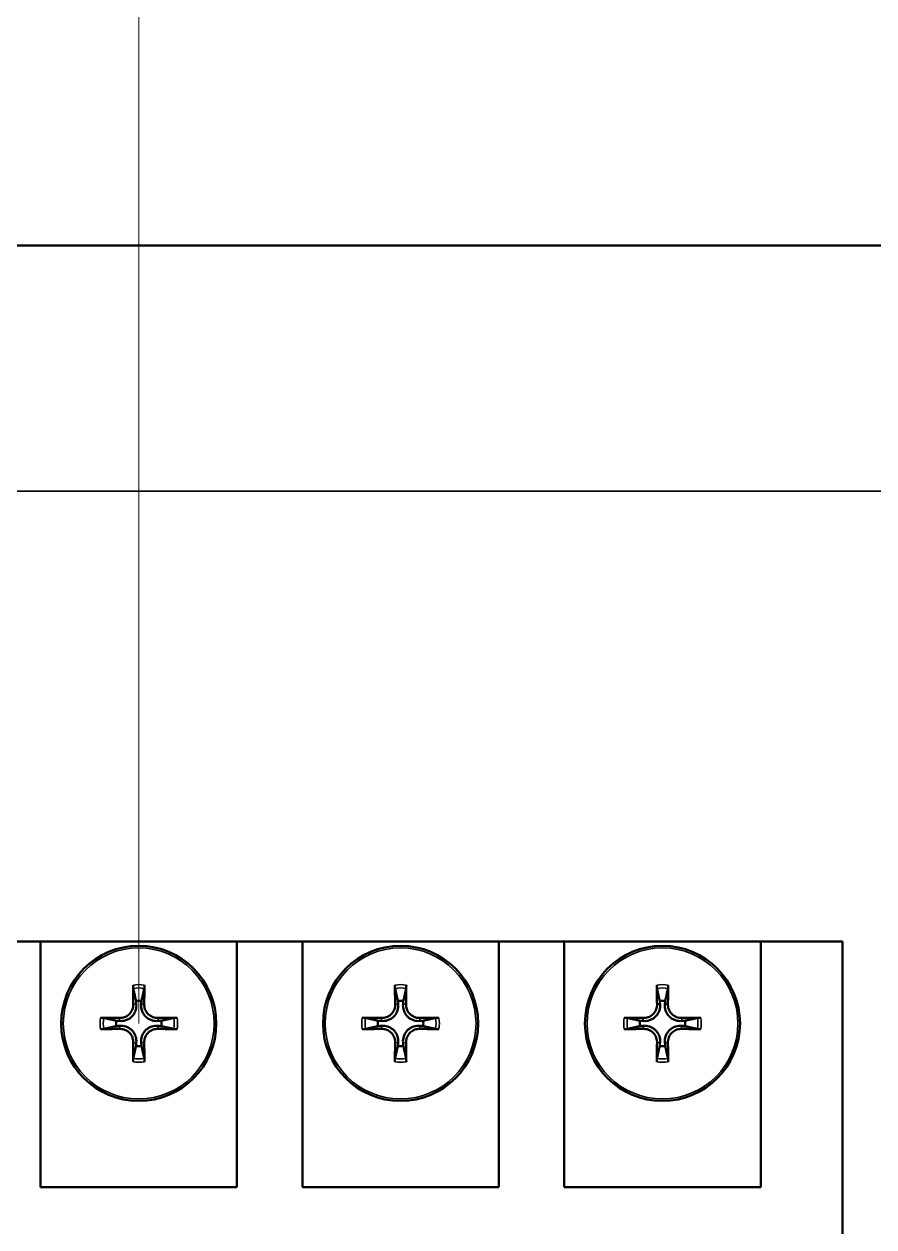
# Model space of a CAD drawing. Header units: millimetres. Extents: x 0 to 25230, y 0 to 17820.
# Drawn here: x 22126 to 22515, y 12446 to 12997 of the extents above; entities that cross this region are included whole.
import ezdxf

# ---------------------------------------------------------------- set-up
doc = ezdxf.new("R2010")
doc.units = ezdxf.units.MM
doc.header["$LTSCALE"] = 30
for name, color, linetype, lineweight in [('Видимые тонкие (ГОСТ)', 7, 'Continuous', 35), ('Видимый контур (ГОСТ)', 7, 'Continuous', 50), ('Эскизная геометрия (ГОСТ)', 7, 'Continuous', 50)]:
    doc.layers.add(name, color=color, linetype=linetype, lineweight=lineweight)

msp = doc.modelspace()

# ---------------------------------------------------------------- linework, layer by layer
at = {"layer": 'Видимые тонкие (ГОСТ)'}
for p, q in [((20790.7533, 12783.2862), (22710.7533, 12783.2862)), ((22175.7645, 12548.3154), (22177.136, 12548.3722)), ((22180.7421, 12548.3154), (22179.3706, 12548.3722)), ((22295.7645, 12548.3154), (22297.136, 12548.3722)), ((22300.7421, 12548.3154), (22299.3706, 12548.3722)), ((22415.7645, 12548.3154), (22417.136, 12548.3722)), ((22420.7421, 12548.3154), (22419.3706, 12548.3722)), ((22169.4741, 12542.025), (22169.4173, 12540.6535)), ((22169.4741, 12537.0474), (22169.4173, 12538.4189)), ((22187.0325, 12542.025), (22187.0893, 12540.6535)), ((22187.0325, 12537.0474), (22187.0893, 12538.4189)), ((22289.4741, 12542.025), (22289.4173, 12540.6535)), ((22289.4741, 12537.0474), (22289.4173, 12538.4189)), ((22307.0325, 12542.025), (22307.0893, 12540.6535)), ((22307.0325, 12537.0474), (22307.0893, 12538.4189)), ((22409.4741, 12542.025), (22409.4173, 12540.6535)), ((22409.4741, 12537.0474), (22409.4173, 12538.4189)), ((22427.0325, 12542.025), (22427.0893, 12540.6535)), ((22427.0325, 12537.0474), (22427.0893, 12538.4189)), ((22175.7645, 12530.757), (22177.136, 12530.7002)), ((22180.7421, 12530.757), (22179.3706, 12530.7002)), ((22295.7645, 12530.757), (22297.136, 12530.7002)), ((22300.7421, 12530.757), (22299.3706, 12530.7002)), ((22415.7645, 12530.757), (22417.136, 12530.7002)), ((22420.7421, 12530.757), (22419.3706, 12530.7002))]:
    msp.add_line(p, q, dxfattribs=at)
for centre in [(22178.2533, 12539.5362), (22298.2533, 12539.5362), (22418.2533, 12539.5362)]:
    msp.add_circle(centre, 34.57, dxfattribs=at)
for centre, radius, start, end in [((22178.2533, 12539.5362), 17.7496, 81.50596, 98.49404), ((22178.2533, 12539.5362), 16.2387, 81.1091, 98.8909), ((22298.2533, 12539.5362), 17.7496, 81.50596, 98.49404), ((22298.2533, 12539.5362), 16.2387, 81.1091, 98.8909), ((22418.2533, 12539.5362), 17.7496, 81.50596, 98.49404), ((22418.2533, 12539.5362), 16.2387, 81.1091, 98.8909), ((22178.2533, 12539.5362), 17.7496, 171.50596, 188.49404), ((22178.2533, 12539.5362), 16.2387, 171.1091, 188.8909), ((22178.2533, 12539.5362), 16.2387, 351.1091, 8.8909), ((22178.2533, 12539.5362), 17.7496, 351.50596, 8.49404), ((22298.2533, 12539.5362), 17.7496, 171.50596, 188.49404), ((22298.2533, 12539.5362), 16.2387, 171.1091, 188.8909), ((22298.2533, 12539.5362), 16.2387, 351.1091, 8.8909), ((22298.2533, 12539.5362), 17.7496, 351.50596, 8.49404), ((22418.2533, 12539.5362), 17.7496, 171.50596, 188.49404), ((22418.2533, 12539.5362), 16.2387, 171.1091, 188.8909), ((22418.2533, 12539.5362), 16.2387, 351.1091, 8.8909), ((22418.2533, 12539.5362), 17.7496, 351.50596, 8.49404), ((22178.2533, 12539.5362), 17.7496, 261.50596, 278.49404), ((22178.2533, 12539.5362), 16.2387, 261.1091, 278.8909), ((22298.2533, 12539.5362), 17.7496, 261.50596, 278.49404), ((22298.2533, 12539.5362), 16.2387, 261.1091, 278.8909), ((22418.2533, 12539.5362), 17.7496, 261.50596, 278.49404), ((22418.2533, 12539.5362), 16.2387, 261.1091, 278.8909)]:
    msp.add_arc(centre, radius, start, end, dxfattribs=at)
at = {"layer": 'Видимый контур (ГОСТ)'}
for p, q in [((20790.7533, 12895.7862), (22710.7533, 12895.7862)), ((22133.2533, 12577.0362), (22103.2533, 12577.0362)), ((22133.2533, 12464.5362), (22133.2533, 12577.0362)), ((22133.2533, 12577.0362), (22223.2533, 12577.0362)), ((22223.2533, 12577.0362), (22223.2533, 12464.5362)), ((22253.2533, 12577.0362), (22223.2533, 12577.0362)), ((22253.2533, 12464.5362), (22253.2533, 12577.0362)), ((22253.2533, 12577.0362), (22343.2533, 12577.0362)), ((22343.2533, 12577.0362), (22343.2533, 12464.5362)), ((22373.2533, 12577.0362), (22343.2533, 12577.0362)), ((22373.2533, 12464.5362), (22373.2533, 12577.0362)), ((22373.2533, 12577.0362), (22463.2533, 12577.0362)), ((22463.2533, 12577.0362), (22463.2533, 12464.5362)), ((22500.7533, 12577.0362), (22463.2533, 12577.0362)), ((22500.7533, 12202.0362), (22500.7533, 12577.0362)), ((22223.2533, 12464.5362), (22133.2533, 12464.5362)), ((22343.2533, 12464.5362), (22253.2533, 12464.5362)), ((22463.2533, 12464.5362), (22373.2533, 12464.5362))]:
    msp.add_line(p, q, dxfattribs=at)
for centre in [(22178.2533, 12539.5362), (22298.2533, 12539.5362), (22418.2533, 12539.5362)]:
    msp.add_circle(centre, 35.5283, dxfattribs=at)
for centre, start, end in [((22178.2533, 12539.5362), 83.106724, 96.893276), ((22298.2533, 12539.5362), 83.106724, 96.893276), ((22418.2533, 12539.5362), 83.106724, 96.893276), ((22178.2533, 12539.5362), 173.106724, 186.893276), ((22178.2533, 12539.5362), 353.106724, 6.893276), ((22298.2533, 12539.5362), 173.106724, 186.893276), ((22298.2533, 12539.5362), 353.106724, 6.893276), ((22418.2533, 12539.5362), 173.106724, 186.893276), ((22418.2533, 12539.5362), 353.106724, 6.893276), ((22178.2533, 12539.5362), 263.106724, 276.893276), ((22298.2533, 12539.5362), 263.106724, 276.893276), ((22418.2533, 12539.5362), 263.106724, 276.893276)]:
    msp.add_arc(centre, 10.4099, start, end, dxfattribs=at)
for centre, major_axis, start_param, end_param in [((22180.0759, 12539.6118), (1.9115, -46.1108), 4.31998359, 4.51888338), ((22176.4307, 12539.6118), (1.9115, 46.1108), 4.90589458, 5.10479437), ((22300.0759, 12539.6118), (1.9115, -46.1108), 4.31998359, 4.51888338), ((22296.4307, 12539.6118), (1.9115, 46.1108), 4.90589458, 5.10479437), ((22420.0759, 12539.6118), (1.9115, -46.1108), 4.31998359, 4.51888338), ((22416.4307, 12539.6118), (1.9115, 46.1108), 4.90589458, 5.10479437), ((22178.1778, 12537.7136), (-46.1108, 1.9115), 4.90589458, 5.10479437), ((22178.3289, 12537.7136), (-46.1108, -1.9115), 4.31998359, 4.51888338), ((22298.1778, 12537.7136), (-46.1108, 1.9115), 4.90589458, 5.10479437), ((22298.3289, 12537.7136), (-46.1108, -1.9115), 4.31998359, 4.51888338), ((22418.1778, 12537.7136), (-46.1108, 1.9115), 4.90589458, 5.10479437), ((22418.3289, 12537.7136), (-46.1108, -1.9115), 4.31998359, 4.51888338), ((22178.1778, 12541.3588), (46.1108, 1.9115), 4.31998359, 4.51888338), ((22178.3289, 12541.3588), (46.1108, -1.9115), 4.90589458, 5.10479437), ((22298.1778, 12541.3588), (46.1108, 1.9115), 4.31998359, 4.51888338), ((22298.3289, 12541.3588), (46.1108, -1.9115), 4.90589458, 5.10479437), ((22418.1778, 12541.3588), (46.1108, 1.9115), 4.31998359, 4.51888338), ((22418.3289, 12541.3588), (46.1108, -1.9115), 4.90589458, 5.10479437), ((22180.0759, 12539.4607), (-1.9115, -46.1108), 4.90589458, 5.10479437), ((22176.4307, 12539.4607), (-1.9115, 46.1108), 4.31998359, 4.51888338), ((22300.0759, 12539.4607), (-1.9115, -46.1108), 4.90589458, 5.10479437), ((22296.4307, 12539.4607), (-1.9115, 46.1108), 4.31998359, 4.51888338), ((22420.0759, 12539.4607), (-1.9115, -46.1108), 4.90589458, 5.10479437), ((22416.4307, 12539.4607), (-1.9115, 46.1108), 4.31998359, 4.51888338)]:
    msp.add_ellipse(centre, major_axis=major_axis, ratio=0.08715574, start_param=start_param, end_param=end_param, dxfattribs=at)
for points, knots in [([(22175.7436, 12555.5798), (22175.7315, 12555.6359), (22175.7184, 12555.715), (22175.6943, 12555.9006), (22175.6798, 12556.0453), (22175.6588, 12556.3148), (22175.6487, 12556.4872), (22175.6365, 12556.7805), (22175.6323, 12556.9533), (22175.6316, 12557.0898), (22175.6316, 12557.0905), (22175.6316, 12557.0912)], [0.0537677247, 0.0537677247, 0.0537677247, 0.0537677247, 0.0585238557, 0.0585238557, 0.0643561072, 0.0643561072, 0.0702242266, 0.0702242266, 0.0760973831, 0.0760973831, 0.0761265406, 0.0761265406, 0.0761265406, 0.0761265406]), ([(22180.875, 12557.0912), (22180.875, 12557.0905), (22180.875, 12557.0898), (22180.8743, 12556.9533), (22180.8701, 12556.7805), (22180.8579, 12556.4872), (22180.8478, 12556.3148), (22180.8268, 12556.0453), (22180.8123, 12555.9006), (22180.7882, 12555.715), (22180.7751, 12555.6359), (22180.7631, 12555.5798)], [0.0175968524, 0.0175968524, 0.0175968524, 0.0175968524, 0.0176260099, 0.0176260099, 0.0234991663, 0.0234991663, 0.0293672857, 0.0293672857, 0.0351995373, 0.0351995373, 0.0399556683, 0.0399556683, 0.0399556683, 0.0399556683]), ([(22295.7436, 12555.5798), (22295.7315, 12555.6359), (22295.7184, 12555.715), (22295.6943, 12555.9006), (22295.6798, 12556.0453), (22295.6588, 12556.3148), (22295.6487, 12556.4872), (22295.6365, 12556.7805), (22295.6323, 12556.9533), (22295.6316, 12557.0898), (22295.6316, 12557.0905), (22295.6316, 12557.0912)], [0.0537677247, 0.0537677247, 0.0537677247, 0.0537677247, 0.0585238557, 0.0585238557, 0.0643561072, 0.0643561072, 0.0702242266, 0.0702242266, 0.0760973831, 0.0760973831, 0.0761265406, 0.0761265406, 0.0761265406, 0.0761265406]), ([(22300.875, 12557.0912), (22300.875, 12557.0905), (22300.875, 12557.0898), (22300.8743, 12556.9533), (22300.8701, 12556.7805), (22300.8579, 12556.4872), (22300.8478, 12556.3148), (22300.8268, 12556.0453), (22300.8123, 12555.9006), (22300.7882, 12555.715), (22300.7751, 12555.6359), (22300.7631, 12555.5798)], [0.0175968524, 0.0175968524, 0.0175968524, 0.0175968524, 0.0176260099, 0.0176260099, 0.0234991663, 0.0234991663, 0.0293672857, 0.0293672857, 0.0351995373, 0.0351995373, 0.0399556683, 0.0399556683, 0.0399556683, 0.0399556683]), ([(22415.7436, 12555.5798), (22415.7315, 12555.6359), (22415.7184, 12555.715), (22415.6943, 12555.9006), (22415.6798, 12556.0453), (22415.6588, 12556.3148), (22415.6487, 12556.4872), (22415.6365, 12556.7805), (22415.6323, 12556.9533), (22415.6316, 12557.0898), (22415.6316, 12557.0905), (22415.6316, 12557.0912)], [0.0537677247, 0.0537677247, 0.0537677247, 0.0537677247, 0.0585238557, 0.0585238557, 0.0643561072, 0.0643561072, 0.0702242266, 0.0702242266, 0.0760973831, 0.0760973831, 0.0761265406, 0.0761265406, 0.0761265406, 0.0761265406]), ([(22420.875, 12557.0912), (22420.875, 12557.0905), (22420.875, 12557.0898), (22420.8743, 12556.9533), (22420.8701, 12556.7805), (22420.8579, 12556.4872), (22420.8478, 12556.3148), (22420.8268, 12556.0453), (22420.8123, 12555.9006), (22420.7882, 12555.715), (22420.7751, 12555.6359), (22420.7631, 12555.5798)], [0.0175968524, 0.0175968524, 0.0175968524, 0.0175968524, 0.0176260099, 0.0176260099, 0.0234991663, 0.0234991663, 0.0293672857, 0.0293672857, 0.0351995373, 0.0351995373, 0.0399556683, 0.0399556683, 0.0399556683, 0.0399556683]), ([(22177.136, 12548.3722), (22177.2188, 12547.4338), (22177.1193, 12546.4338), (22176.6552, 12544.9753), (22176.4326, 12544.4754), (22175.8685, 12543.5294), (22175.5266, 12543.0825), (22174.707, 12542.2629), (22174.2601, 12541.921), (22173.3141, 12541.3569), (22172.8143, 12541.1343), (22171.3557, 12540.6703), (22170.3557, 12540.5708), (22169.4173, 12540.6535)], [0.446186946, 0.446186946, 0.446186946, 0.446186946, 0.488401417, 0.488401417, 0.511582882, 0.511582882, 0.534764347, 0.534764347, 0.557945812, 0.557945812, 0.581127277, 0.581127277, 0.623341748, 0.623341748, 0.623341748, 0.623341748]), ([(22175.7645, 12548.3154), (22175.7827, 12547.5683), (22175.6574, 12546.7609), (22175.0931, 12545.2559), (22174.6539, 12544.5583), (22173.623, 12543.4416), (22172.9649, 12542.9489), (22171.5134, 12542.2661), (22170.7199, 12542.0758), (22169.8099, 12542.0238), (22169.6427, 12542.0209), (22169.4741, 12542.025)], [0, 0, 0, 0, 0.030457985, 0.030457985, 0.06091597, 0.06091597, 0.091255302, 0.091255302, 0.121594635, 0.121594635, 0.12829742, 0.12829742, 0.12829742, 0.12829742]), ([(22187.0893, 12540.6535), (22186.1509, 12540.5708), (22185.1509, 12540.6703), (22183.6924, 12541.1343), (22183.1925, 12541.3569), (22182.2465, 12541.921), (22181.7996, 12542.2629), (22180.98, 12543.0825), (22180.6381, 12543.5294), (22180.074, 12544.4754), (22179.8514, 12544.9753), (22179.3874, 12546.4338), (22179.2879, 12547.4338), (22179.3706, 12548.3722)], [0.446186946, 0.446186946, 0.446186946, 0.446186946, 0.488401417, 0.488401417, 0.511582882, 0.511582882, 0.534764347, 0.534764347, 0.557945812, 0.557945812, 0.581127277, 0.581127277, 0.623341748, 0.623341748, 0.623341748, 0.623341748]), ([(22187.0325, 12542.025), (22186.2854, 12542.0068), (22185.478, 12542.1321), (22183.973, 12542.6965), (22183.2754, 12543.1356), (22182.1587, 12544.1666), (22181.666, 12544.8246), (22180.9832, 12546.2761), (22180.7929, 12547.0696), (22180.7409, 12547.9796), (22180.738, 12548.1468), (22180.7421, 12548.3154)], [0, 0, 0, 0, 0.030457985, 0.030457985, 0.06091597, 0.06091597, 0.091255302, 0.091255302, 0.121594635, 0.121594635, 0.12829742, 0.12829742, 0.12829742, 0.12829742]), ([(22297.136, 12548.3722), (22297.2188, 12547.4338), (22297.1193, 12546.4338), (22296.6552, 12544.9753), (22296.4326, 12544.4754), (22295.8685, 12543.5294), (22295.5266, 12543.0825), (22294.707, 12542.2629), (22294.2601, 12541.921), (22293.3141, 12541.3569), (22292.8143, 12541.1343), (22291.3557, 12540.6703), (22290.3557, 12540.5708), (22289.4173, 12540.6535)], [0.446186946, 0.446186946, 0.446186946, 0.446186946, 0.488401417, 0.488401417, 0.511582882, 0.511582882, 0.534764347, 0.534764347, 0.557945812, 0.557945812, 0.581127277, 0.581127277, 0.623341748, 0.623341748, 0.623341748, 0.623341748]), ([(22295.7645, 12548.3154), (22295.7827, 12547.5683), (22295.6574, 12546.7609), (22295.0931, 12545.2559), (22294.6539, 12544.5583), (22293.623, 12543.4416), (22292.9649, 12542.9489), (22291.5134, 12542.2661), (22290.7199, 12542.0758), (22289.8099, 12542.0238), (22289.6427, 12542.0209), (22289.4741, 12542.025)], [0, 0, 0, 0, 0.030457985, 0.030457985, 0.06091597, 0.06091597, 0.091255302, 0.091255302, 0.121594635, 0.121594635, 0.12829742, 0.12829742, 0.12829742, 0.12829742]), ([(22307.0893, 12540.6535), (22306.1509, 12540.5708), (22305.1509, 12540.6703), (22303.6924, 12541.1343), (22303.1925, 12541.3569), (22302.2465, 12541.921), (22301.7996, 12542.2629), (22300.98, 12543.0825), (22300.6381, 12543.5294), (22300.074, 12544.4754), (22299.8514, 12544.9753), (22299.3874, 12546.4338), (22299.2879, 12547.4338), (22299.3706, 12548.3722)], [0.446186946, 0.446186946, 0.446186946, 0.446186946, 0.488401417, 0.488401417, 0.511582882, 0.511582882, 0.534764347, 0.534764347, 0.557945812, 0.557945812, 0.581127277, 0.581127277, 0.623341748, 0.623341748, 0.623341748, 0.623341748]), ([(22307.0325, 12542.025), (22306.2854, 12542.0068), (22305.478, 12542.1321), (22303.973, 12542.6965), (22303.2754, 12543.1356), (22302.1587, 12544.1666), (22301.666, 12544.8246), (22300.9832, 12546.2761), (22300.7929, 12547.0696), (22300.7409, 12547.9796), (22300.738, 12548.1468), (22300.7421, 12548.3154)], [0, 0, 0, 0, 0.030457985, 0.030457985, 0.06091597, 0.06091597, 0.091255302, 0.091255302, 0.121594635, 0.121594635, 0.12829742, 0.12829742, 0.12829742, 0.12829742]), ([(22417.136, 12548.3722), (22417.2188, 12547.4338), (22417.1193, 12546.4338), (22416.6552, 12544.9753), (22416.4326, 12544.4754), (22415.8685, 12543.5294), (22415.5266, 12543.0825), (22414.707, 12542.2629), (22414.2601, 12541.921), (22413.3141, 12541.3569), (22412.8143, 12541.1343), (22411.3557, 12540.6703), (22410.3557, 12540.5708), (22409.4173, 12540.6535)], [0.446186946, 0.446186946, 0.446186946, 0.446186946, 0.488401417, 0.488401417, 0.511582882, 0.511582882, 0.534764347, 0.534764347, 0.557945812, 0.557945812, 0.581127277, 0.581127277, 0.623341748, 0.623341748, 0.623341748, 0.623341748]), ([(22415.7645, 12548.3154), (22415.7827, 12547.5683), (22415.6574, 12546.7609), (22415.0931, 12545.2559), (22414.6539, 12544.5583), (22413.623, 12543.4416), (22412.9649, 12542.9489), (22411.5134, 12542.2661), (22410.7199, 12542.0758), (22409.8099, 12542.0238), (22409.6427, 12542.0209), (22409.4741, 12542.025)], [0, 0, 0, 0, 0.030457985, 0.030457985, 0.06091597, 0.06091597, 0.091255302, 0.091255302, 0.121594635, 0.121594635, 0.12829742, 0.12829742, 0.12829742, 0.12829742]), ([(22427.0893, 12540.6535), (22426.1509, 12540.5708), (22425.1509, 12540.6703), (22423.6924, 12541.1343), (22423.1925, 12541.3569), (22422.2465, 12541.921), (22421.7996, 12542.2629), (22420.98, 12543.0825), (22420.6381, 12543.5294), (22420.074, 12544.4754), (22419.8514, 12544.9753), (22419.3874, 12546.4338), (22419.2879, 12547.4338), (22419.3706, 12548.3722)], [0.446186946, 0.446186946, 0.446186946, 0.446186946, 0.488401417, 0.488401417, 0.511582882, 0.511582882, 0.534764347, 0.534764347, 0.557945812, 0.557945812, 0.581127277, 0.581127277, 0.623341748, 0.623341748, 0.623341748, 0.623341748]), ([(22427.0325, 12542.025), (22426.2854, 12542.0068), (22425.478, 12542.1321), (22423.973, 12542.6965), (22423.2754, 12543.1356), (22422.1587, 12544.1666), (22421.666, 12544.8246), (22420.9832, 12546.2761), (22420.7929, 12547.0696), (22420.7409, 12547.9796), (22420.738, 12548.1468), (22420.7421, 12548.3154)], [0, 0, 0, 0, 0.030457985, 0.030457985, 0.06091597, 0.06091597, 0.091255302, 0.091255302, 0.121594635, 0.121594635, 0.12829742, 0.12829742, 0.12829742, 0.12829742]), ([(22160.6984, 12542.1579), (22160.699, 12542.1579), (22160.6997, 12542.1579), (22160.8362, 12542.1572), (22161.009, 12542.153), (22161.3023, 12542.1408), (22161.4747, 12542.1307), (22161.7442, 12542.1097), (22161.889, 12542.0952), (22162.0745, 12542.0711), (22162.1536, 12542.058), (22162.2097, 12542.046)], [0.0175968524, 0.0175968524, 0.0175968524, 0.0175968524, 0.0176260099, 0.0176260099, 0.0234991663, 0.0234991663, 0.0293672857, 0.0293672857, 0.0351995373, 0.0351995373, 0.0399556683, 0.0399556683, 0.0399556683, 0.0399556683]), ([(22169.4173, 12538.4189), (22170.3557, 12538.5017), (22171.3557, 12538.4022), (22172.8143, 12537.9381), (22173.3141, 12537.7155), (22174.2601, 12537.1514), (22174.707, 12536.8095), (22175.5266, 12535.9899), (22175.8685, 12535.543), (22176.4326, 12534.597), (22176.6552, 12534.0972), (22177.1193, 12532.6386), (22177.2188, 12531.6386), (22177.136, 12530.7002)], [0.446186946, 0.446186946, 0.446186946, 0.446186946, 0.488401417, 0.488401417, 0.511582882, 0.511582882, 0.534764347, 0.534764347, 0.557945812, 0.557945812, 0.581127277, 0.581127277, 0.623341748, 0.623341748, 0.623341748, 0.623341748]), ([(22179.3706, 12530.7002), (22179.2879, 12531.6386), (22179.3874, 12532.6386), (22179.8514, 12534.0972), (22180.074, 12534.597), (22180.6381, 12535.543), (22180.98, 12535.9899), (22181.7996, 12536.8095), (22182.2465, 12537.1514), (22183.1925, 12537.7155), (22183.6924, 12537.9381), (22185.1509, 12538.4022), (22186.1509, 12538.5017), (22187.0893, 12538.4189)], [0.446186946, 0.446186946, 0.446186946, 0.446186946, 0.488401417, 0.488401417, 0.511582882, 0.511582882, 0.534764347, 0.534764347, 0.557945812, 0.557945812, 0.581127277, 0.581127277, 0.623341748, 0.623341748, 0.623341748, 0.623341748]), ([(22194.2969, 12542.046), (22194.353, 12542.058), (22194.4321, 12542.0711), (22194.6176, 12542.0952), (22194.7624, 12542.1097), (22195.0319, 12542.1307), (22195.2043, 12542.1408), (22195.4976, 12542.153), (22195.6704, 12542.1572), (22195.8069, 12542.1579), (22195.8076, 12542.1579), (22195.8083, 12542.1579)], [0.0537677247, 0.0537677247, 0.0537677247, 0.0537677247, 0.0585238557, 0.0585238557, 0.0643561072, 0.0643561072, 0.0702242266, 0.0702242266, 0.0760973831, 0.0760973831, 0.0761265406, 0.0761265406, 0.0761265406, 0.0761265406]), ([(22280.6984, 12542.1579), (22280.699, 12542.1579), (22280.6997, 12542.1579), (22280.8362, 12542.1572), (22281.009, 12542.153), (22281.3023, 12542.1408), (22281.4747, 12542.1307), (22281.7442, 12542.1097), (22281.889, 12542.0952), (22282.0745, 12542.0711), (22282.1536, 12542.058), (22282.2097, 12542.046)], [0.0175968524, 0.0175968524, 0.0175968524, 0.0175968524, 0.0176260099, 0.0176260099, 0.0234991663, 0.0234991663, 0.0293672857, 0.0293672857, 0.0351995373, 0.0351995373, 0.0399556683, 0.0399556683, 0.0399556683, 0.0399556683]), ([(22289.4173, 12538.4189), (22290.3557, 12538.5017), (22291.3557, 12538.4022), (22292.8143, 12537.9381), (22293.3141, 12537.7155), (22294.2601, 12537.1514), (22294.707, 12536.8095), (22295.5266, 12535.9899), (22295.8685, 12535.543), (22296.4326, 12534.597), (22296.6552, 12534.0972), (22297.1193, 12532.6386), (22297.2188, 12531.6386), (22297.136, 12530.7002)], [0.446186946, 0.446186946, 0.446186946, 0.446186946, 0.488401417, 0.488401417, 0.511582882, 0.511582882, 0.534764347, 0.534764347, 0.557945812, 0.557945812, 0.581127277, 0.581127277, 0.623341748, 0.623341748, 0.623341748, 0.623341748]), ([(22299.3706, 12530.7002), (22299.2879, 12531.6386), (22299.3874, 12532.6386), (22299.8514, 12534.0972), (22300.074, 12534.597), (22300.6381, 12535.543), (22300.98, 12535.9899), (22301.7996, 12536.8095), (22302.2465, 12537.1514), (22303.1925, 12537.7155), (22303.6924, 12537.9381), (22305.1509, 12538.4022), (22306.1509, 12538.5017), (22307.0893, 12538.4189)], [0.446186946, 0.446186946, 0.446186946, 0.446186946, 0.488401417, 0.488401417, 0.511582882, 0.511582882, 0.534764347, 0.534764347, 0.557945812, 0.557945812, 0.581127277, 0.581127277, 0.623341748, 0.623341748, 0.623341748, 0.623341748]), ([(22314.2969, 12542.046), (22314.353, 12542.058), (22314.4321, 12542.0711), (22314.6176, 12542.0952), (22314.7624, 12542.1097), (22315.0319, 12542.1307), (22315.2043, 12542.1408), (22315.4976, 12542.153), (22315.6704, 12542.1572), (22315.8069, 12542.1579), (22315.8076, 12542.1579), (22315.8083, 12542.1579)], [0.0537677247, 0.0537677247, 0.0537677247, 0.0537677247, 0.0585238557, 0.0585238557, 0.0643561072, 0.0643561072, 0.0702242266, 0.0702242266, 0.0760973831, 0.0760973831, 0.0761265406, 0.0761265406, 0.0761265406, 0.0761265406]), ([(22400.6984, 12542.1579), (22400.699, 12542.1579), (22400.6997, 12542.1579), (22400.8362, 12542.1572), (22401.009, 12542.153), (22401.3023, 12542.1408), (22401.4747, 12542.1307), (22401.7442, 12542.1097), (22401.889, 12542.0952), (22402.0745, 12542.0711), (22402.1536, 12542.058), (22402.2097, 12542.046)], [0.0175968524, 0.0175968524, 0.0175968524, 0.0175968524, 0.0176260099, 0.0176260099, 0.0234991663, 0.0234991663, 0.0293672857, 0.0293672857, 0.0351995373, 0.0351995373, 0.0399556683, 0.0399556683, 0.0399556683, 0.0399556683]), ([(22409.4173, 12538.4189), (22410.3557, 12538.5017), (22411.3557, 12538.4022), (22412.8143, 12537.9381), (22413.3141, 12537.7155), (22414.2601, 12537.1514), (22414.707, 12536.8095), (22415.5266, 12535.9899), (22415.8685, 12535.543), (22416.4326, 12534.597), (22416.6552, 12534.0972), (22417.1193, 12532.6386), (22417.2188, 12531.6386), (22417.136, 12530.7002)], [0.446186946, 0.446186946, 0.446186946, 0.446186946, 0.488401417, 0.488401417, 0.511582882, 0.511582882, 0.534764347, 0.534764347, 0.557945812, 0.557945812, 0.581127277, 0.581127277, 0.623341748, 0.623341748, 0.623341748, 0.623341748]), ([(22419.3706, 12530.7002), (22419.2879, 12531.6386), (22419.3874, 12532.6386), (22419.8514, 12534.0972), (22420.074, 12534.597), (22420.6381, 12535.543), (22420.98, 12535.9899), (22421.7996, 12536.8095), (22422.2465, 12537.1514), (22423.1925, 12537.7155), (22423.6924, 12537.9381), (22425.1509, 12538.4022), (22426.1509, 12538.5017), (22427.0893, 12538.4189)], [0.446186946, 0.446186946, 0.446186946, 0.446186946, 0.488401417, 0.488401417, 0.511582882, 0.511582882, 0.534764347, 0.534764347, 0.557945812, 0.557945812, 0.581127277, 0.581127277, 0.623341748, 0.623341748, 0.623341748, 0.623341748]), ([(22434.2969, 12542.046), (22434.353, 12542.058), (22434.4321, 12542.0711), (22434.6176, 12542.0952), (22434.7624, 12542.1097), (22435.0319, 12542.1307), (22435.2043, 12542.1408), (22435.4976, 12542.153), (22435.6704, 12542.1572), (22435.8069, 12542.1579), (22435.8076, 12542.1579), (22435.8083, 12542.1579)], [0.0537677247, 0.0537677247, 0.0537677247, 0.0537677247, 0.0585238557, 0.0585238557, 0.0643561072, 0.0643561072, 0.0702242266, 0.0702242266, 0.0760973831, 0.0760973831, 0.0761265406, 0.0761265406, 0.0761265406, 0.0761265406]), ([(22162.2097, 12537.0265), (22162.1536, 12537.0144), (22162.0745, 12537.0013), (22161.889, 12536.9772), (22161.7442, 12536.9627), (22161.4747, 12536.9417), (22161.3023, 12536.9316), (22161.009, 12536.9194), (22160.8362, 12536.9152), (22160.6997, 12536.9145), (22160.699, 12536.9145), (22160.6984, 12536.9145)], [0.0537677247, 0.0537677247, 0.0537677247, 0.0537677247, 0.0585238557, 0.0585238557, 0.0643561072, 0.0643561072, 0.0702242266, 0.0702242266, 0.0760973831, 0.0760973831, 0.0761265406, 0.0761265406, 0.0761265406, 0.0761265406]), ([(22169.4741, 12537.0474), (22170.2212, 12537.0656), (22171.0287, 12536.9403), (22172.5337, 12536.376), (22173.2312, 12535.9368), (22174.3479, 12534.9059), (22174.8406, 12534.2478), (22175.5234, 12532.7963), (22175.7137, 12532.0029), (22175.7657, 12531.0928), (22175.7686, 12530.9256), (22175.7645, 12530.757)], [0, 0, 0, 0, 0.030457985, 0.030457985, 0.06091597, 0.06091597, 0.091255302, 0.091255302, 0.121594635, 0.121594635, 0.12829742, 0.12829742, 0.12829742, 0.12829742]), ([(22180.7421, 12530.757), (22180.7239, 12531.5041), (22180.8492, 12532.3116), (22181.4136, 12533.8166), (22181.8527, 12534.5141), (22182.8837, 12535.6308), (22183.5417, 12536.1235), (22184.9932, 12536.8063), (22185.7867, 12536.9966), (22186.6967, 12537.0486), (22186.8639, 12537.0515), (22187.0325, 12537.0474)], [0, 0, 0, 0, 0.030457985, 0.030457985, 0.06091597, 0.06091597, 0.091255302, 0.091255302, 0.121594635, 0.121594635, 0.12829742, 0.12829742, 0.12829742, 0.12829742]), ([(22195.8083, 12536.9145), (22195.8076, 12536.9145), (22195.8069, 12536.9145), (22195.6704, 12536.9152), (22195.4976, 12536.9194), (22195.2043, 12536.9316), (22195.0319, 12536.9417), (22194.7624, 12536.9627), (22194.6176, 12536.9772), (22194.4321, 12537.0013), (22194.353, 12537.0144), (22194.2969, 12537.0265)], [0.0175968524, 0.0175968524, 0.0175968524, 0.0175968524, 0.0176260099, 0.0176260099, 0.0234991663, 0.0234991663, 0.0293672857, 0.0293672857, 0.0351995373, 0.0351995373, 0.0399556683, 0.0399556683, 0.0399556683, 0.0399556683]), ([(22282.2097, 12537.0265), (22282.1536, 12537.0144), (22282.0745, 12537.0013), (22281.889, 12536.9772), (22281.7442, 12536.9627), (22281.4747, 12536.9417), (22281.3023, 12536.9316), (22281.009, 12536.9194), (22280.8362, 12536.9152), (22280.6997, 12536.9145), (22280.699, 12536.9145), (22280.6984, 12536.9145)], [0.0537677247, 0.0537677247, 0.0537677247, 0.0537677247, 0.0585238557, 0.0585238557, 0.0643561072, 0.0643561072, 0.0702242266, 0.0702242266, 0.0760973831, 0.0760973831, 0.0761265406, 0.0761265406, 0.0761265406, 0.0761265406]), ([(22289.4741, 12537.0474), (22290.2212, 12537.0656), (22291.0287, 12536.9403), (22292.5337, 12536.376), (22293.2312, 12535.9368), (22294.3479, 12534.9059), (22294.8406, 12534.2478), (22295.5234, 12532.7963), (22295.7137, 12532.0029), (22295.7657, 12531.0928), (22295.7686, 12530.9256), (22295.7645, 12530.757)], [0, 0, 0, 0, 0.030457985, 0.030457985, 0.06091597, 0.06091597, 0.091255302, 0.091255302, 0.121594635, 0.121594635, 0.12829742, 0.12829742, 0.12829742, 0.12829742]), ([(22300.7421, 12530.757), (22300.7239, 12531.5041), (22300.8492, 12532.3116), (22301.4136, 12533.8166), (22301.8527, 12534.5141), (22302.8837, 12535.6308), (22303.5417, 12536.1235), (22304.9932, 12536.8063), (22305.7867, 12536.9966), (22306.6967, 12537.0486), (22306.8639, 12537.0515), (22307.0325, 12537.0474)], [0, 0, 0, 0, 0.030457985, 0.030457985, 0.06091597, 0.06091597, 0.091255302, 0.091255302, 0.121594635, 0.121594635, 0.12829742, 0.12829742, 0.12829742, 0.12829742]), ([(22315.8083, 12536.9145), (22315.8076, 12536.9145), (22315.8069, 12536.9145), (22315.6704, 12536.9152), (22315.4976, 12536.9194), (22315.2043, 12536.9316), (22315.0319, 12536.9417), (22314.7624, 12536.9627), (22314.6176, 12536.9772), (22314.4321, 12537.0013), (22314.353, 12537.0144), (22314.2969, 12537.0265)], [0.0175968524, 0.0175968524, 0.0175968524, 0.0175968524, 0.0176260099, 0.0176260099, 0.0234991663, 0.0234991663, 0.0293672857, 0.0293672857, 0.0351995373, 0.0351995373, 0.0399556683, 0.0399556683, 0.0399556683, 0.0399556683]), ([(22402.2097, 12537.0265), (22402.1536, 12537.0144), (22402.0745, 12537.0013), (22401.889, 12536.9772), (22401.7442, 12536.9627), (22401.4747, 12536.9417), (22401.3023, 12536.9316), (22401.009, 12536.9194), (22400.8362, 12536.9152), (22400.6997, 12536.9145), (22400.699, 12536.9145), (22400.6984, 12536.9145)], [0.0537677247, 0.0537677247, 0.0537677247, 0.0537677247, 0.0585238557, 0.0585238557, 0.0643561072, 0.0643561072, 0.0702242266, 0.0702242266, 0.0760973831, 0.0760973831, 0.0761265406, 0.0761265406, 0.0761265406, 0.0761265406]), ([(22409.4741, 12537.0474), (22410.2212, 12537.0656), (22411.0287, 12536.9403), (22412.5337, 12536.376), (22413.2312, 12535.9368), (22414.3479, 12534.9059), (22414.8406, 12534.2478), (22415.5234, 12532.7963), (22415.7137, 12532.0029), (22415.7657, 12531.0928), (22415.7686, 12530.9256), (22415.7645, 12530.757)], [0, 0, 0, 0, 0.030457985, 0.030457985, 0.06091597, 0.06091597, 0.091255302, 0.091255302, 0.121594635, 0.121594635, 0.12829742, 0.12829742, 0.12829742, 0.12829742]), ([(22420.7421, 12530.757), (22420.7239, 12531.5041), (22420.8492, 12532.3116), (22421.4136, 12533.8166), (22421.8527, 12534.5141), (22422.8837, 12535.6308), (22423.5417, 12536.1235), (22424.9932, 12536.8063), (22425.7867, 12536.9966), (22426.6967, 12537.0486), (22426.8639, 12537.0515), (22427.0325, 12537.0474)], [0, 0, 0, 0, 0.030457985, 0.030457985, 0.06091597, 0.06091597, 0.091255302, 0.091255302, 0.121594635, 0.121594635, 0.12829742, 0.12829742, 0.12829742, 0.12829742]), ([(22435.8083, 12536.9145), (22435.8076, 12536.9145), (22435.8069, 12536.9145), (22435.6704, 12536.9152), (22435.4976, 12536.9194), (22435.2043, 12536.9316), (22435.0319, 12536.9417), (22434.7624, 12536.9627), (22434.6176, 12536.9772), (22434.4321, 12537.0013), (22434.353, 12537.0144), (22434.2969, 12537.0265)], [0.0175968524, 0.0175968524, 0.0175968524, 0.0175968524, 0.0176260099, 0.0176260099, 0.0234991663, 0.0234991663, 0.0293672857, 0.0293672857, 0.0351995373, 0.0351995373, 0.0399556683, 0.0399556683, 0.0399556683, 0.0399556683]), ([(22175.6316, 12521.9813), (22175.6316, 12521.9819), (22175.6316, 12521.9826), (22175.6323, 12522.1191), (22175.6365, 12522.2919), (22175.6487, 12522.5852), (22175.6588, 12522.7576), (22175.6798, 12523.0271), (22175.6943, 12523.1719), (22175.7184, 12523.3574), (22175.7315, 12523.4365), (22175.7436, 12523.4926)], [0.0175968524, 0.0175968524, 0.0175968524, 0.0175968524, 0.0176260099, 0.0176260099, 0.0234991663, 0.0234991663, 0.0293672857, 0.0293672857, 0.0351995373, 0.0351995373, 0.0399556683, 0.0399556683, 0.0399556683, 0.0399556683]), ([(22180.7631, 12523.4926), (22180.7751, 12523.4365), (22180.7882, 12523.3574), (22180.8123, 12523.1719), (22180.8268, 12523.0271), (22180.8478, 12522.7576), (22180.8579, 12522.5852), (22180.8701, 12522.2919), (22180.8743, 12522.1191), (22180.875, 12521.9826), (22180.875, 12521.9819), (22180.875, 12521.9813)], [0.0537677247, 0.0537677247, 0.0537677247, 0.0537677247, 0.0585238557, 0.0585238557, 0.0643561072, 0.0643561072, 0.0702242266, 0.0702242266, 0.0760973831, 0.0760973831, 0.0761265406, 0.0761265406, 0.0761265406, 0.0761265406]), ([(22295.6316, 12521.9813), (22295.6316, 12521.9819), (22295.6316, 12521.9826), (22295.6323, 12522.1191), (22295.6365, 12522.2919), (22295.6487, 12522.5852), (22295.6588, 12522.7576), (22295.6798, 12523.0271), (22295.6943, 12523.1719), (22295.7184, 12523.3574), (22295.7315, 12523.4365), (22295.7436, 12523.4926)], [0.0175968524, 0.0175968524, 0.0175968524, 0.0175968524, 0.0176260099, 0.0176260099, 0.0234991663, 0.0234991663, 0.0293672857, 0.0293672857, 0.0351995373, 0.0351995373, 0.0399556683, 0.0399556683, 0.0399556683, 0.0399556683]), ([(22300.7631, 12523.4926), (22300.7751, 12523.4365), (22300.7882, 12523.3574), (22300.8123, 12523.1719), (22300.8268, 12523.0271), (22300.8478, 12522.7576), (22300.8579, 12522.5852), (22300.8701, 12522.2919), (22300.8743, 12522.1191), (22300.875, 12521.9826), (22300.875, 12521.9819), (22300.875, 12521.9813)], [0.0537677247, 0.0537677247, 0.0537677247, 0.0537677247, 0.0585238557, 0.0585238557, 0.0643561072, 0.0643561072, 0.0702242266, 0.0702242266, 0.0760973831, 0.0760973831, 0.0761265406, 0.0761265406, 0.0761265406, 0.0761265406]), ([(22415.6316, 12521.9813), (22415.6316, 12521.9819), (22415.6316, 12521.9826), (22415.6323, 12522.1191), (22415.6365, 12522.2919), (22415.6487, 12522.5852), (22415.6588, 12522.7576), (22415.6798, 12523.0271), (22415.6943, 12523.1719), (22415.7184, 12523.3574), (22415.7315, 12523.4365), (22415.7436, 12523.4926)], [0.0175968524, 0.0175968524, 0.0175968524, 0.0175968524, 0.0176260099, 0.0176260099, 0.0234991663, 0.0234991663, 0.0293672857, 0.0293672857, 0.0351995373, 0.0351995373, 0.0399556683, 0.0399556683, 0.0399556683, 0.0399556683]), ([(22420.7631, 12523.4926), (22420.7751, 12523.4365), (22420.7882, 12523.3574), (22420.8123, 12523.1719), (22420.8268, 12523.0271), (22420.8478, 12522.7576), (22420.8579, 12522.5852), (22420.8701, 12522.2919), (22420.8743, 12522.1191), (22420.875, 12521.9826), (22420.875, 12521.9819), (22420.875, 12521.9813)], [0.0537677247, 0.0537677247, 0.0537677247, 0.0537677247, 0.0585238557, 0.0585238557, 0.0643561072, 0.0643561072, 0.0702242266, 0.0702242266, 0.0760973831, 0.0760973831, 0.0761265406, 0.0761265406, 0.0761265406, 0.0761265406])]:
    msp.add_open_spline(points, degree=3, knots=knots, dxfattribs=at)
for points, weights in [([(22175.7436, 12555.5798), (22176.5104, 12552.1095), (22177.0039, 12549.8709)], [1.00320831443, 1.02592339275, 1]), ([(22179.5027, 12549.8709), (22179.9962, 12552.1095), (22180.7631, 12555.5798)], [1, 1.02592339271, 1.00320831442]), ([(22295.7436, 12555.5798), (22296.5104, 12552.1095), (22297.0039, 12549.8709)], [1.00320831443, 1.02592339275, 1]), ([(22299.5027, 12549.8709), (22299.9962, 12552.1095), (22300.7631, 12555.5798)], [1, 1.02592339271, 1.00320831442]), ([(22415.7436, 12555.5798), (22416.5104, 12552.1095), (22417.0039, 12549.8709)], [1.00320831443, 1.02592339275, 1]), ([(22419.5027, 12549.8709), (22419.9962, 12552.1095), (22420.7631, 12555.5798)], [1, 1.02592339271, 1.00320831442]), ([(22177.0039, 12549.8709), (22177.0751, 12549.0632), (22177.136, 12548.3722)], [1, 1.08169453893, 1.16294215246]), ([(22179.3706, 12548.3722), (22179.4315, 12549.0632), (22179.5027, 12549.8709)], [1.16294215246, 1.08169453893, 1]), ([(22297.0039, 12549.8709), (22297.0751, 12549.0632), (22297.136, 12548.3722)], [1, 1.08169453893, 1.16294215246]), ([(22299.3706, 12548.3722), (22299.4315, 12549.0632), (22299.5027, 12549.8709)], [1.16294215246, 1.08169453893, 1]), ([(22417.0039, 12549.8709), (22417.0751, 12549.0632), (22417.136, 12548.3722)], [1, 1.08169453893, 1.16294215246]), ([(22419.3706, 12548.3722), (22419.4315, 12549.0632), (22419.5027, 12549.8709)], [1.16294215246, 1.08169453893, 1]), ([(22167.9186, 12540.7856), (22165.68, 12541.2791), (22162.2097, 12542.046)], [1, 1.02592339268, 1.00320831442]), ([(22162.2097, 12537.0265), (22165.68, 12537.7933), (22167.9186, 12538.2868)], [1.00320831443, 1.02592339275, 1]), ([(22169.4173, 12540.6535), (22168.7264, 12540.7144), (22167.9186, 12540.7856)], [1.16294215246, 1.08169453893, 1]), ([(22167.9186, 12538.2868), (22168.7264, 12538.358), (22169.4173, 12538.4189)], [1, 1.08169453893, 1.16294215246]), ([(22188.588, 12540.7856), (22187.7803, 12540.7144), (22187.0893, 12540.6535)], [1, 1.08169453893, 1.16294215246]), ([(22187.0893, 12538.4189), (22187.7803, 12538.358), (22188.588, 12538.2868)], [1.16294215246, 1.08169453893, 1]), ([(22194.2969, 12542.046), (22190.8266, 12541.2791), (22188.588, 12540.7856)], [1.00320831443, 1.02592339275, 1]), ([(22188.588, 12538.2868), (22190.8266, 12537.7933), (22194.2969, 12537.0265)], [1, 1.02592339268, 1.00320831442]), ([(22287.9186, 12540.7856), (22285.68, 12541.2791), (22282.2097, 12542.046)], [1, 1.02592339268, 1.00320831442]), ([(22282.2097, 12537.0265), (22285.68, 12537.7933), (22287.9186, 12538.2868)], [1.00320831443, 1.02592339275, 1]), ([(22289.4173, 12540.6535), (22288.7264, 12540.7144), (22287.9186, 12540.7856)], [1.16294215246, 1.08169453893, 1]), ([(22287.9186, 12538.2868), (22288.7264, 12538.358), (22289.4173, 12538.4189)], [1, 1.08169453893, 1.16294215246]), ([(22308.588, 12540.7856), (22307.7803, 12540.7144), (22307.0893, 12540.6535)], [1, 1.08169453893, 1.16294215246]), ([(22307.0893, 12538.4189), (22307.7803, 12538.358), (22308.588, 12538.2868)], [1.16294215246, 1.08169453893, 1]), ([(22314.2969, 12542.046), (22310.8266, 12541.2791), (22308.588, 12540.7856)], [1.00320831443, 1.02592339275, 1]), ([(22308.588, 12538.2868), (22310.8266, 12537.7933), (22314.2969, 12537.0265)], [1, 1.02592339268, 1.00320831442]), ([(22407.9186, 12540.7856), (22405.68, 12541.2791), (22402.2097, 12542.046)], [1, 1.02592339268, 1.00320831442]), ([(22402.2097, 12537.0265), (22405.68, 12537.7933), (22407.9186, 12538.2868)], [1.00320831443, 1.02592339275, 1]), ([(22409.4173, 12540.6535), (22408.7264, 12540.7144), (22407.9186, 12540.7856)], [1.16294215246, 1.08169453893, 1]), ([(22407.9186, 12538.2868), (22408.7264, 12538.358), (22409.4173, 12538.4189)], [1, 1.08169453893, 1.16294215246]), ([(22428.588, 12540.7856), (22427.7803, 12540.7144), (22427.0893, 12540.6535)], [1, 1.08169453893, 1.16294215246]), ([(22427.0893, 12538.4189), (22427.7803, 12538.358), (22428.588, 12538.2868)], [1.16294215246, 1.08169453893, 1]), ([(22434.2969, 12542.046), (22430.8266, 12541.2791), (22428.588, 12540.7856)], [1.00320831443, 1.02592339275, 1]), ([(22428.588, 12538.2868), (22430.8266, 12537.7933), (22434.2969, 12537.0265)], [1, 1.02592339268, 1.00320831442]), ([(22177.0039, 12529.2015), (22176.5104, 12526.9629), (22175.7436, 12523.4926)], [1, 1.02592339275, 1.00320831443]), ([(22177.136, 12530.7002), (22177.0751, 12530.0093), (22177.0039, 12529.2015)], [1.16294215246, 1.08169453893, 1]), ([(22179.5027, 12529.2015), (22179.4315, 12530.0093), (22179.3706, 12530.7002)], [1, 1.08169453893, 1.16294215246]), ([(22180.7631, 12523.4926), (22179.9962, 12526.9629), (22179.5027, 12529.2015)], [1.00320831444, 1.02592339282, 1]), ([(22297.0039, 12529.2015), (22296.5104, 12526.9629), (22295.7436, 12523.4926)], [1, 1.02592339275, 1.00320831443]), ([(22297.136, 12530.7002), (22297.0751, 12530.0093), (22297.0039, 12529.2015)], [1.16294215246, 1.08169453893, 1]), ([(22299.5027, 12529.2015), (22299.4315, 12530.0093), (22299.3706, 12530.7002)], [1, 1.08169453893, 1.16294215246]), ([(22300.7631, 12523.4926), (22299.9962, 12526.9629), (22299.5027, 12529.2015)], [1.00320831444, 1.02592339282, 1]), ([(22417.0039, 12529.2015), (22416.5104, 12526.9629), (22415.7436, 12523.4926)], [1, 1.02592339275, 1.00320831443]), ([(22417.136, 12530.7002), (22417.0751, 12530.0093), (22417.0039, 12529.2015)], [1.16294215246, 1.08169453893, 1]), ([(22419.5027, 12529.2015), (22419.4315, 12530.0093), (22419.3706, 12530.7002)], [1, 1.08169453893, 1.16294215246]), ([(22420.7631, 12523.4926), (22419.9962, 12526.9629), (22419.5027, 12529.2015)], [1.00320831444, 1.02592339282, 1])]:
    msp.add_rational_spline(points, weights, degree=2, dxfattribs=at)
at = {"layer": 'Эскизная геометрия (ГОСТ)', "lineweight": 18}
msp.add_line((22178.2533, 13375.3905), (22178.2533, 12539.5362), dxfattribs=at)

doc.saveas('drawing.dxf')
